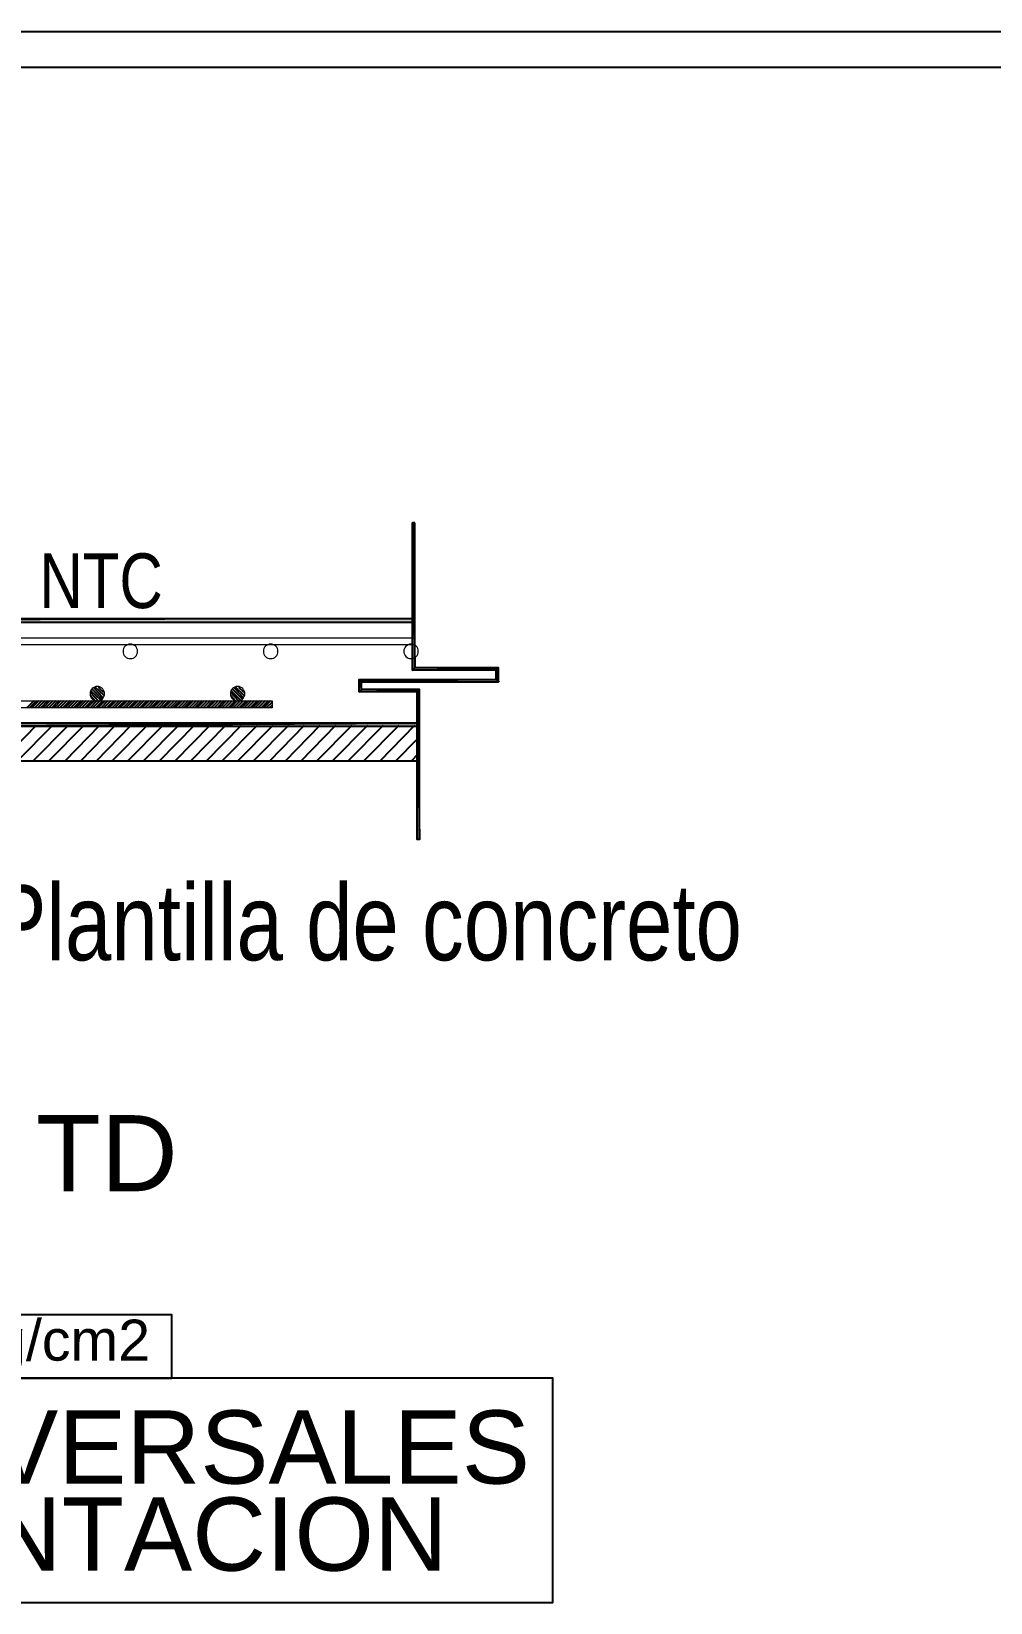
# Model space of a CAD drawing. Header units: metres. Extents: x 2.9 to 42.8, y 1.7 to 28.7.
# Drawn here: x 26.039 to 28.955, y 23.897 to 28.674 of the extents above; entities that cross this region are included whole.
import ezdxf

# ---------------------------------------------------------------- set-up
doc = ezdxf.new("R2010")
doc.units = ezdxf.units.M
for name, color, linetype in [('CIAN', 4, 'Continuous'), ('MAGENTA', 6, 'Continuous'), ('NEGRO', 7, 'Continuous'), ('RELLENO_NEGRO', 7, 'Continuous'), ('ROJO', 1, 'Continuous'), ('TEXTO', 7, 'Continuous')]:
    doc.layers.add(name, color=color, linetype=linetype)
for name, color, linetype, true_color in [('RELLENO_RGB_221_221_110', 7, 'Continuous', 0xdddd6e), ('RGB_000_184_184', 7, 'Continuous', 0x00b8b8), ('RGB_221_221_110', 7, 'Continuous', 0xdddd6e)]:
    doc.layers.add(name, color=color, linetype=linetype, true_color=true_color)
doc.styles.add('ArialMT', font='arial.ttf')

msp = doc.modelspace()

# ---------------------------------------------------------------- hatches: boundary and pattern name
at = {"layer": 'RELLENO_NEGRO'}
h = msp.add_hatch(color=256, dxfattribs=at)
h.dxf.hatch_style = 1
h.paths.add_polyline_path([(27.2045, 27.1798), (27.1974, 27.1798), (27.2045, 26.7388), (27.2045, 27.1798)])
h.paths.add_polyline_path([(27.1974, 27.1798), (27.2045, 26.7388), (27.1974, 26.7317), (27.1974, 27.1798)])
h.paths.add_polyline_path([(27.2045, 26.7388), (27.1974, 26.7317), (27.4585, 26.7388), (27.2045, 26.7388)])
h.paths.add_polyline_path([(27.1974, 26.7317), (27.4585, 26.7388), (27.4514, 26.7317), (27.1974, 26.7317)])
h.paths.add_polyline_path([(27.4585, 26.7388), (27.4514, 26.7317), (27.4585, 26.6965), (27.4585, 26.7388)])
h.paths.add_polyline_path([(27.4514, 26.7317), (27.4585, 26.6965), (27.4514, 26.7035), (27.4514, 26.7317)])
h.paths.add_polyline_path([(27.4585, 26.6965), (27.4514, 26.7035), (27.0422, 26.6965), (27.4585, 26.6965)])
h.paths.add_polyline_path([(27.4514, 26.7035), (27.0422, 26.6965), (27.0351, 26.7035), (27.4514, 26.7035)])
h.paths.add_polyline_path([(27.0422, 26.6965), (27.0351, 26.7035), (27.0422, 26.6735), (27.0422, 26.6965)])
h.paths.add_polyline_path([(27.0351, 26.7035), (27.0422, 26.6735), (27.0351, 26.6665), (27.0351, 26.7035)])
h.paths.add_polyline_path([(27.0422, 26.6735), (27.0351, 26.6665), (27.2186, 26.6735), (27.0422, 26.6735)])
h.paths.add_polyline_path([(27.0351, 26.6665), (27.2186, 26.6735), (27.2115, 26.6665), (27.0351, 26.6665)])
h.paths.add_polyline_path([(27.2186, 26.6735), (27.2115, 26.6665), (27.2186, 26.2167), (27.2186, 26.6735)])
h.paths.add_polyline_path([(27.2115, 26.6665), (27.2186, 26.2167), (27.2115, 26.2167), (27.2115, 26.6665)])
at = {"layer": 'RELLENO_RGB_221_221_110'}
h = msp.add_hatch(color=256, dxfattribs=at)
h.dxf.hatch_style = 1
h.paths.add_polyline_path([(27.2009, 26.8781), (27.2009, 26.8887), (23.0382, 26.8781), (27.2009, 26.8781)])
h.paths.add_polyline_path([(27.2009, 26.8887), (23.0382, 26.8781), (23.0382, 26.8887), (27.2009, 26.8887)])
h = msp.add_hatch(color=256, dxfattribs=at)
h.dxf.hatch_style = 1
h.paths.add_polyline_path([(23.0505, 26.5695), (23.0505, 26.5589), (25.0102, 26.5695), (23.0505, 26.5695)])
h.paths.add_polyline_path([(23.0505, 26.5589), (25.0102, 26.5695), (24.9996, 26.5589), (23.0505, 26.5589)])
h.paths.add_polyline_path([(25.0102, 26.5695), (24.9996, 26.5589), (25.0102, 25.9309), (25.0102, 26.5695)])
h.paths.add_polyline_path([(24.9996, 26.5589), (25.0102, 25.9309), (24.9996, 25.9203), (24.9996, 26.5589)])
h.paths.add_polyline_path([(25.0102, 25.9309), (24.9996, 25.9203), (25.3206, 25.9309), (25.0102, 25.9309)])
h.paths.add_polyline_path([(24.9996, 25.9203), (25.3206, 25.9309), (25.3312, 25.9203), (24.9996, 25.9203)])
h.paths.add_polyline_path([(25.3206, 25.9309), (25.3312, 25.9203), (25.3206, 26.5712), (25.3206, 25.9309)])
h.paths.add_polyline_path([(25.3312, 25.9203), (25.3206, 26.5712), (25.3312, 26.5606), (25.3312, 25.9203)])
h.paths.add_polyline_path([(25.3206, 26.5712), (25.3312, 26.5606), (27.215, 26.5712), (25.3206, 26.5712)])
h.paths.add_polyline_path([(25.3312, 26.5606), (27.215, 26.5712), (27.215, 26.5606), (25.3312, 26.5606)])

# ---------------------------------------------------------------- linework, layer by layer
at = {"layer": 'CIAN', "lineweight": -3}
msp.add_lwpolyline([(24.0136, 24.7721), (24.0136, 24.5798), (26.4654, 24.5798), (26.4654, 24.7721)], close=True, dxfattribs=at)
at = {"layer": 'MAGENTA', "lineweight": 15}
for points in [[(26.2608, 26.6603), (26.2603, 26.6647), (26.259, 26.6689), (26.257, 26.6726), (26.2543, 26.6759), (26.2511, 26.6786), (26.2473, 26.6806), (26.2432, 26.6819), (26.2387, 26.6823), (26.2343, 26.6819), (26.2301, 26.6806), (26.2264, 26.6786), (26.2231, 26.6759), (26.2204, 26.6726), (26.2184, 26.6689), (26.2171, 26.6647), (26.2167, 26.6603), (26.2171, 26.6559), (26.2184, 26.6517), (26.2204, 26.648), (26.2231, 26.6447), (26.2264, 26.642), (26.2301, 26.64), (26.2343, 26.6387), (26.2387, 26.6383), (26.2432, 26.6387), (26.2473, 26.64), (26.2511, 26.642), (26.2543, 26.6447), (26.257, 26.648), (26.259, 26.6517), (26.2603, 26.6559)], [(26.6876, 26.6603), (26.6872, 26.6647), (26.6859, 26.6689), (26.6839, 26.6726), (26.6812, 26.6759), (26.6779, 26.6786), (26.6742, 26.6806), (26.67, 26.6819), (26.6656, 26.6823), (26.6611, 26.6819), (26.657, 26.6806), (26.6533, 26.6786), (26.65, 26.6759), (26.6473, 26.6726), (26.6453, 26.6689), (26.644, 26.6647), (26.6435, 26.6603), (26.644, 26.6559), (26.6453, 26.6517), (26.6473, 26.648), (26.65, 26.6447), (26.6533, 26.642), (26.657, 26.64), (26.6611, 26.6387), (26.6656, 26.6383), (26.67, 26.6387), (26.6742, 26.64), (26.6779, 26.642), (26.6812, 26.6447), (26.6839, 26.648), (26.6859, 26.6517), (26.6872, 26.6559)], [(26.7705, 26.6383), (26.7705, 26.6171), (23.5708, 26.6171), (23.5708, 26.6383)]]:
    msp.add_lwpolyline(points, close=True, dxfattribs=at)
at = {"layer": 'MAGENTA', "lineweight": -3}
for points in [[(26.2167, 26.6647), (26.2414, 26.6383)], [(26.2167, 26.6559), (26.2326, 26.6383)], [(26.2184, 26.67), (26.2484, 26.6418)], [(26.222, 26.6753), (26.252, 26.6453)], [(26.2273, 26.6788), (26.2555, 26.6488)], [(26.2326, 26.6806), (26.259, 26.6559)], [(26.2414, 26.6806), (26.2572, 26.6647)], [(26.6435, 26.6647), (26.6682, 26.6383)], [(26.6435, 26.6559), (26.6594, 26.6383)], [(26.6453, 26.67), (26.6735, 26.6418)], [(26.6488, 26.6753), (26.6788, 26.6453)], [(26.6541, 26.6788), (26.6823, 26.6488)], [(26.6594, 26.6806), (26.6841, 26.6559)], [(26.6682, 26.6806), (26.6841, 26.6647)], [(26.0456, 26.6383), (26.0244, 26.6171)], [(26.0544, 26.6383), (26.0332, 26.6171)], [(26.0615, 26.6383), (26.0403, 26.6171)], [(26.0703, 26.6383), (26.0491, 26.6171)], [(26.0791, 26.6383), (26.0579, 26.6171)], [(26.0879, 26.6383), (26.0668, 26.6171)], [(26.095, 26.6383), (26.0738, 26.6171)], [(26.1038, 26.6383), (26.0826, 26.6171)], [(26.1126, 26.6383), (26.0914, 26.6171)], [(26.1214, 26.6383), (26.1003, 26.6171)], [(26.1285, 26.6383), (26.1073, 26.6171)], [(26.1373, 26.6383), (26.1161, 26.6171)], [(26.1461, 26.6383), (26.125, 26.6171)], [(26.1549, 26.6383), (26.1338, 26.6171)], [(26.162, 26.6383), (26.1408, 26.6171)], [(26.1708, 26.6383), (26.1497, 26.6171)], [(26.1796, 26.6383), (26.1585, 26.6171)], [(26.1885, 26.6383), (26.1673, 26.6171)], [(26.1955, 26.6383), (26.1743, 26.6171)], [(26.2043, 26.6383), (26.1832, 26.6171)], [(26.2132, 26.6383), (26.192, 26.6171)], [(26.222, 26.6383), (26.2008, 26.6171)], [(26.229, 26.6383), (26.2079, 26.6171)], [(26.2378, 26.6383), (26.2167, 26.6171)], [(26.2467, 26.6383), (26.2255, 26.6171)], [(26.2555, 26.6383), (26.2343, 26.6171)], [(26.2625, 26.6383), (26.2414, 26.6171)], [(26.2714, 26.6383), (26.2502, 26.6171)], [(26.2802, 26.6383), (26.259, 26.6171)], [(26.289, 26.6383), (26.2678, 26.6171)], [(26.2961, 26.6383), (26.2749, 26.6171)], [(26.3049, 26.6383), (26.2837, 26.6171)], [(26.3137, 26.6383), (26.2925, 26.6171)], [(26.3225, 26.6383), (26.3013, 26.6171)], [(26.3296, 26.6383), (26.3084, 26.6171)], [(26.3384, 26.6383), (26.3172, 26.6171)], [(26.3472, 26.6383), (26.326, 26.6171)], [(26.356, 26.6383), (26.3349, 26.6171)], [(26.3631, 26.6383), (26.3419, 26.6171)], [(26.3719, 26.6383), (26.3507, 26.6171)], [(26.3807, 26.6383), (26.3596, 26.6171)], [(26.3895, 26.6383), (26.3684, 26.6171)], [(26.3966, 26.6383), (26.3754, 26.6171)], [(26.4054, 26.6383), (26.3843, 26.6171)], [(26.4142, 26.6383), (26.3931, 26.6171)], [(26.4231, 26.6383), (26.4019, 26.6171)], [(26.4301, 26.6383), (26.4089, 26.6171)], [(26.4389, 26.6383), (26.4178, 26.6171)], [(26.4478, 26.6383), (26.4266, 26.6171)], [(26.4566, 26.6383), (26.4354, 26.6171)], [(26.4636, 26.6383), (26.4425, 26.6171)], [(26.4724, 26.6383), (26.4513, 26.6171)], [(26.4813, 26.6383), (26.4601, 26.6171)], [(26.4901, 26.6383), (26.4689, 26.6171)], [(26.4971, 26.6383), (26.476, 26.6171)], [(26.506, 26.6383), (26.4848, 26.6171)], [(26.5148, 26.6383), (26.4936, 26.6171)], [(26.5236, 26.6383), (26.5024, 26.6171)], [(26.5307, 26.6383), (26.5095, 26.6171)], [(26.5395, 26.6383), (26.5183, 26.6171)], [(26.5483, 26.6383), (26.5271, 26.6171)], [(26.5571, 26.6383), (26.5359, 26.6171)], [(26.5642, 26.6383), (26.543, 26.6171)], [(26.573, 26.6383), (26.5518, 26.6171)], [(26.5818, 26.6383), (26.5606, 26.6171)], [(26.5906, 26.6383), (26.5695, 26.6171)], [(26.5977, 26.6383), (26.5765, 26.6171)], [(26.6065, 26.6383), (26.5853, 26.6171)], [(26.6153, 26.6383), (26.5942, 26.6171)], [(26.6241, 26.6383), (26.603, 26.6171)], [(26.6312, 26.6383), (26.61, 26.6171)], [(26.64, 26.6383), (26.6188, 26.6171)], [(26.6488, 26.6383), (26.6277, 26.6171)], [(26.6577, 26.6383), (26.6365, 26.6171)], [(26.6647, 26.6383), (26.6435, 26.6171)], [(26.6735, 26.6383), (26.6524, 26.6171)], [(26.6823, 26.6383), (26.6612, 26.6171)], [(26.6912, 26.6383), (26.67, 26.6171)], [(26.6982, 26.6383), (26.6771, 26.6171)], [(26.707, 26.6383), (26.6859, 26.6171)], [(26.7159, 26.6383), (26.6947, 26.6171)], [(26.7247, 26.6383), (26.7035, 26.6171)], [(26.7317, 26.6383), (26.7106, 26.6171)], [(26.7406, 26.6383), (26.7194, 26.6171)], [(26.7494, 26.6383), (26.7282, 26.6171)], [(26.7582, 26.6383), (26.737, 26.6171)], [(26.7653, 26.6383), (26.7441, 26.6171)], [(26.7705, 26.6347), (26.7529, 26.6171)], [(26.7705, 26.6259), (26.7617, 26.6171)]]:
    msp.add_lwpolyline(points, dxfattribs=at)
at = {"layer": 'NEGRO', "lineweight": -3}
for points in [[(27.2045, 27.1798), (27.1974, 27.1798), (27.2045, 26.7388)], [(27.1974, 27.1798), (27.2045, 26.7388), (27.1974, 26.7317)], [(27.4514, 26.7035), (27.0422, 26.6965), (27.0351, 26.7035)], [(27.0422, 26.6965), (27.0351, 26.7035), (27.0422, 26.6735)], [(27.0351, 26.7035), (27.0422, 26.6735), (27.0351, 26.6665)], [(27.4585, 26.6965), (27.4514, 26.7035), (27.0422, 26.6965)], [(27.2045, 26.7388), (27.1974, 26.7317), (27.4585, 26.7388)], [(27.1974, 26.7317), (27.4585, 26.7388), (27.4514, 26.7317)], [(27.4585, 26.7388), (27.4514, 26.7317), (27.4585, 26.6965)], [(27.4514, 26.7317), (27.4585, 26.6965), (27.4514, 26.7035)], [(27.0422, 26.6735), (27.0351, 26.6665), (27.2186, 26.6735)], [(27.0351, 26.6665), (27.2186, 26.6735), (27.2115, 26.6665)], [(27.2186, 26.6735), (27.2115, 26.6665), (27.2186, 26.2167)], [(27.2115, 26.6665), (27.2186, 26.2167), (27.2115, 26.2167)], [(22.8565, 24.5798), (22.8565, 23.8972), (27.6243, 23.8972), (27.6243, 24.5798)]]:
    msp.add_lwpolyline(points, close=True, dxfattribs=at)
at = {"layer": 'RGB_000_184_184', "lineweight": -3}
msp.add_lwpolyline([(3.9017, 28.6738), (41.8042, 28.6738), (41.8042, 28.5644), (3.9017, 28.5644)], dxfattribs=at)
at = {"layer": 'RGB_221_221_110', "lineweight": -3}
for points in [[(27.2009, 26.8781), (27.2009, 26.8887), (23.0382, 26.8781)], [(27.2009, 26.8887), (23.0382, 26.8781), (23.0382, 26.8887)], [(25.3206, 26.5712), (25.3312, 26.5606), (27.215, 26.5712)], [(25.3312, 26.5606), (27.215, 26.5712), (27.215, 26.5606)]]:
    msp.add_lwpolyline(points, close=True, dxfattribs=at)
for points in [[(25.9486, 26.4566), (26.0544, 26.5642)], [(25.9962, 26.4566), (26.1038, 26.5642)], [(26.0438, 26.4566), (26.1514, 26.5642)], [(26.0914, 26.4566), (26.199, 26.5642)], [(26.1408, 26.4566), (26.2467, 26.5642)], [(26.1885, 26.4566), (26.2943, 26.5642)], [(26.2361, 26.4566), (26.3419, 26.5642)], [(26.2837, 26.4566), (26.3913, 26.5642)], [(26.3313, 26.4566), (26.4389, 26.5642)], [(26.379, 26.4566), (26.4866, 26.5642)], [(26.4283, 26.4566), (26.5342, 26.5642)], [(26.476, 26.4566), (26.5818, 26.5642)], [(26.5236, 26.4566), (26.6294, 26.5642)], [(26.5712, 26.4566), (26.6771, 26.5642)], [(26.6188, 26.4566), (26.7264, 26.5642)], [(26.6665, 26.4566), (26.7741, 26.5642)], [(26.7141, 26.4566), (26.8217, 26.5642)], [(26.7635, 26.4566), (26.8693, 26.5642)], [(26.8111, 26.4566), (26.9169, 26.5642)], [(26.8587, 26.4566), (26.9646, 26.5642)], [(26.9064, 26.4566), (27.014, 26.5642)], [(26.954, 26.4566), (27.0616, 26.5642)], [(27.0016, 26.4566), (27.1092, 26.5642)], [(27.0492, 26.4566), (27.1568, 26.5642)], [(27.0986, 26.4566), (27.2045, 26.5642)], [(27.1462, 26.4566), (27.215, 26.5254)], [(27.1939, 26.4566), (27.215, 26.4777)], [(23.0505, 26.4566), (24.9043, 26.4566), (24.9043, 25.8163), (25.437, 25.8163), (25.437, 26.4566), (27.215, 26.4566)]]:
    msp.add_lwpolyline(points, dxfattribs=at)
at = {"layer": 'ROJO', "lineweight": 15}
for points in [[(23.0382, 26.8305), (27.2009, 26.8305)], [(27.2009, 26.8093), (23.0382, 26.8093)]]:
    msp.add_lwpolyline(points, dxfattribs=at)
for points in [[(26.3613, 26.7891), (26.3609, 26.7935), (26.3596, 26.7976), (26.3576, 26.8014), (26.3549, 26.8047), (26.3516, 26.8073), (26.3479, 26.8094), (26.3437, 26.8107), (26.3393, 26.8111), (26.3348, 26.8107), (26.3307, 26.8094), (26.3269, 26.8073), (26.3237, 26.8047), (26.321, 26.8014), (26.319, 26.7976), (26.3177, 26.7935), (26.3172, 26.7891), (26.3177, 26.7846), (26.319, 26.7805), (26.321, 26.7767), (26.3237, 26.7735), (26.3269, 26.7708), (26.3307, 26.7687), (26.3348, 26.7675), (26.3393, 26.767), (26.3437, 26.7675), (26.3479, 26.7687), (26.3516, 26.7708), (26.3549, 26.7735), (26.3576, 26.7767), (26.3596, 26.7805), (26.3609, 26.7846)], [(26.7882, 26.7891), (26.7877, 26.7935), (26.7864, 26.7976), (26.7844, 26.8014), (26.7817, 26.8047), (26.7785, 26.8073), (26.7747, 26.8094), (26.7706, 26.8107), (26.7661, 26.8111), (26.7617, 26.8107), (26.7576, 26.8094), (26.7538, 26.8073), (26.7505, 26.8047), (26.7478, 26.8014), (26.7458, 26.7976), (26.7445, 26.7935), (26.7441, 26.7891), (26.7445, 26.7846), (26.7458, 26.7805), (26.7478, 26.7767), (26.7505, 26.7735), (26.7538, 26.7708), (26.7576, 26.7687), (26.7617, 26.7675), (26.7661, 26.767), (26.7706, 26.7675), (26.7747, 26.7687), (26.7785, 26.7708), (26.7817, 26.7735), (26.7844, 26.7767), (26.7864, 26.7805), (26.7877, 26.7846)], [(27.215, 26.7891), (27.2146, 26.7935), (27.2133, 26.7976), (27.2113, 26.8014), (27.2086, 26.8047), (27.2053, 26.8073), (27.2016, 26.8094), (27.1974, 26.8107), (27.193, 26.8111), (27.1886, 26.8107), (27.1844, 26.8094), (27.1807, 26.8073), (27.1774, 26.8047), (27.1747, 26.8014), (27.1727, 26.7976), (27.1714, 26.7935), (27.1709, 26.7891), (27.1714, 26.7846), (27.1727, 26.7805), (27.1747, 26.7767), (27.1774, 26.7735), (27.1807, 26.7708), (27.1844, 26.7687), (27.1886, 26.7675), (27.193, 26.767), (27.1974, 26.7675), (27.2016, 26.7687), (27.2053, 26.7708), (27.2086, 26.7735), (27.2113, 26.7767), (27.2133, 26.7805), (27.2146, 26.7846)]]:
    msp.add_lwpolyline(points, close=True, dxfattribs=at)

# ---------------------------------------------------------------- texts
at = {"layer": 'TEXTO', "color": 18, "true_color": 0x000000, "width": 0.82}
for s, height, p in [(' NTC', 0.1665, (26.0121, 26.9205)), ('Plantilla de concreto', 0.2313, (25.9151, 25.8498))]:
    msp.add_text(s, height=height, dxfattribs=at).set_placement(p)
at = {"layer": 'TEXTO', "color": 18, "true_color": 0x000000, "style": 'ArialMT'}
for s, height, p in [('TD', 0.2313, (26.0526, 25.1478)), ("CONCRETO F'C= 200 kg/cm2", 0.1247, (24.0383, 24.6327)), ('SECCIONES TRANSVERSALES ', 0.2226, (22.9411, 24.2588)), ('DE LOSA DE CIMENTACION', 0.2226, (23.1757, 23.9942))]:
    msp.add_text(s, height=height, dxfattribs=at).set_placement(p)

doc.saveas('drawing.dxf')
